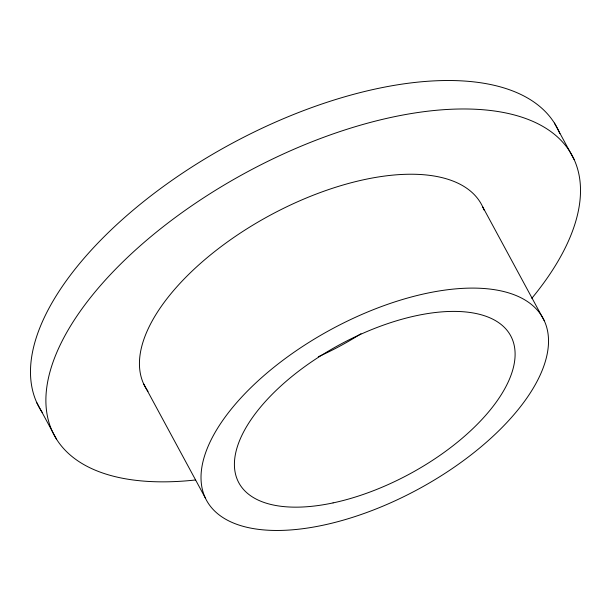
<?xml version="1.0" encoding="UTF-8"?>
<svg xmlns="http://www.w3.org/2000/svg" width="611" height="611" viewBox="0 0 611 611"><rect width="100%" height="100%" fill="white"/><g stroke="black" fill="none" stroke-linecap="round" stroke-linejoin="round"><path stroke-width="0.92" d="M554.421 123.071L574.164 159.601M482.69 206.839L544.256 320.706A191.304 90.993 -28.4 0 1 323.158 525.193A191.304 90.993 -28.4 0 1 256.88 381.944A191.304 90.993 -28.4 0 1 544.256 320.706M143.707 383.983L205.273 497.858M36.836 402.748L56.579 439.278M42.182 412.356A294.319 139.988 -28.4 0 1 232.218 143.272A294.319 139.988 -28.4 0 1 559.859 133.672M195.642 479.963A294.319 139.988 -28.4 0 1 79.629 312.106A294.319 139.988 -28.4 0 1 455.317 109.102A294.319 139.988 -28.4 0 1 531.814 298.313M360.994 333.721A154.514 73.488 -28.4 0 1 318.27 356.74M148.015 391.323A191.304 90.993 -28.4 0 1 270.192 215.225A191.304 90.993 -28.4 0 1 484.004 209.993M333.079 502.899A154.514 73.488 -28.4 0 0 511.659 337.738A154.514 73.488 -28.4 0 0 279.548 387.198A154.514 73.488 -28.4 0 0 333.079 502.899"/></g></svg>
